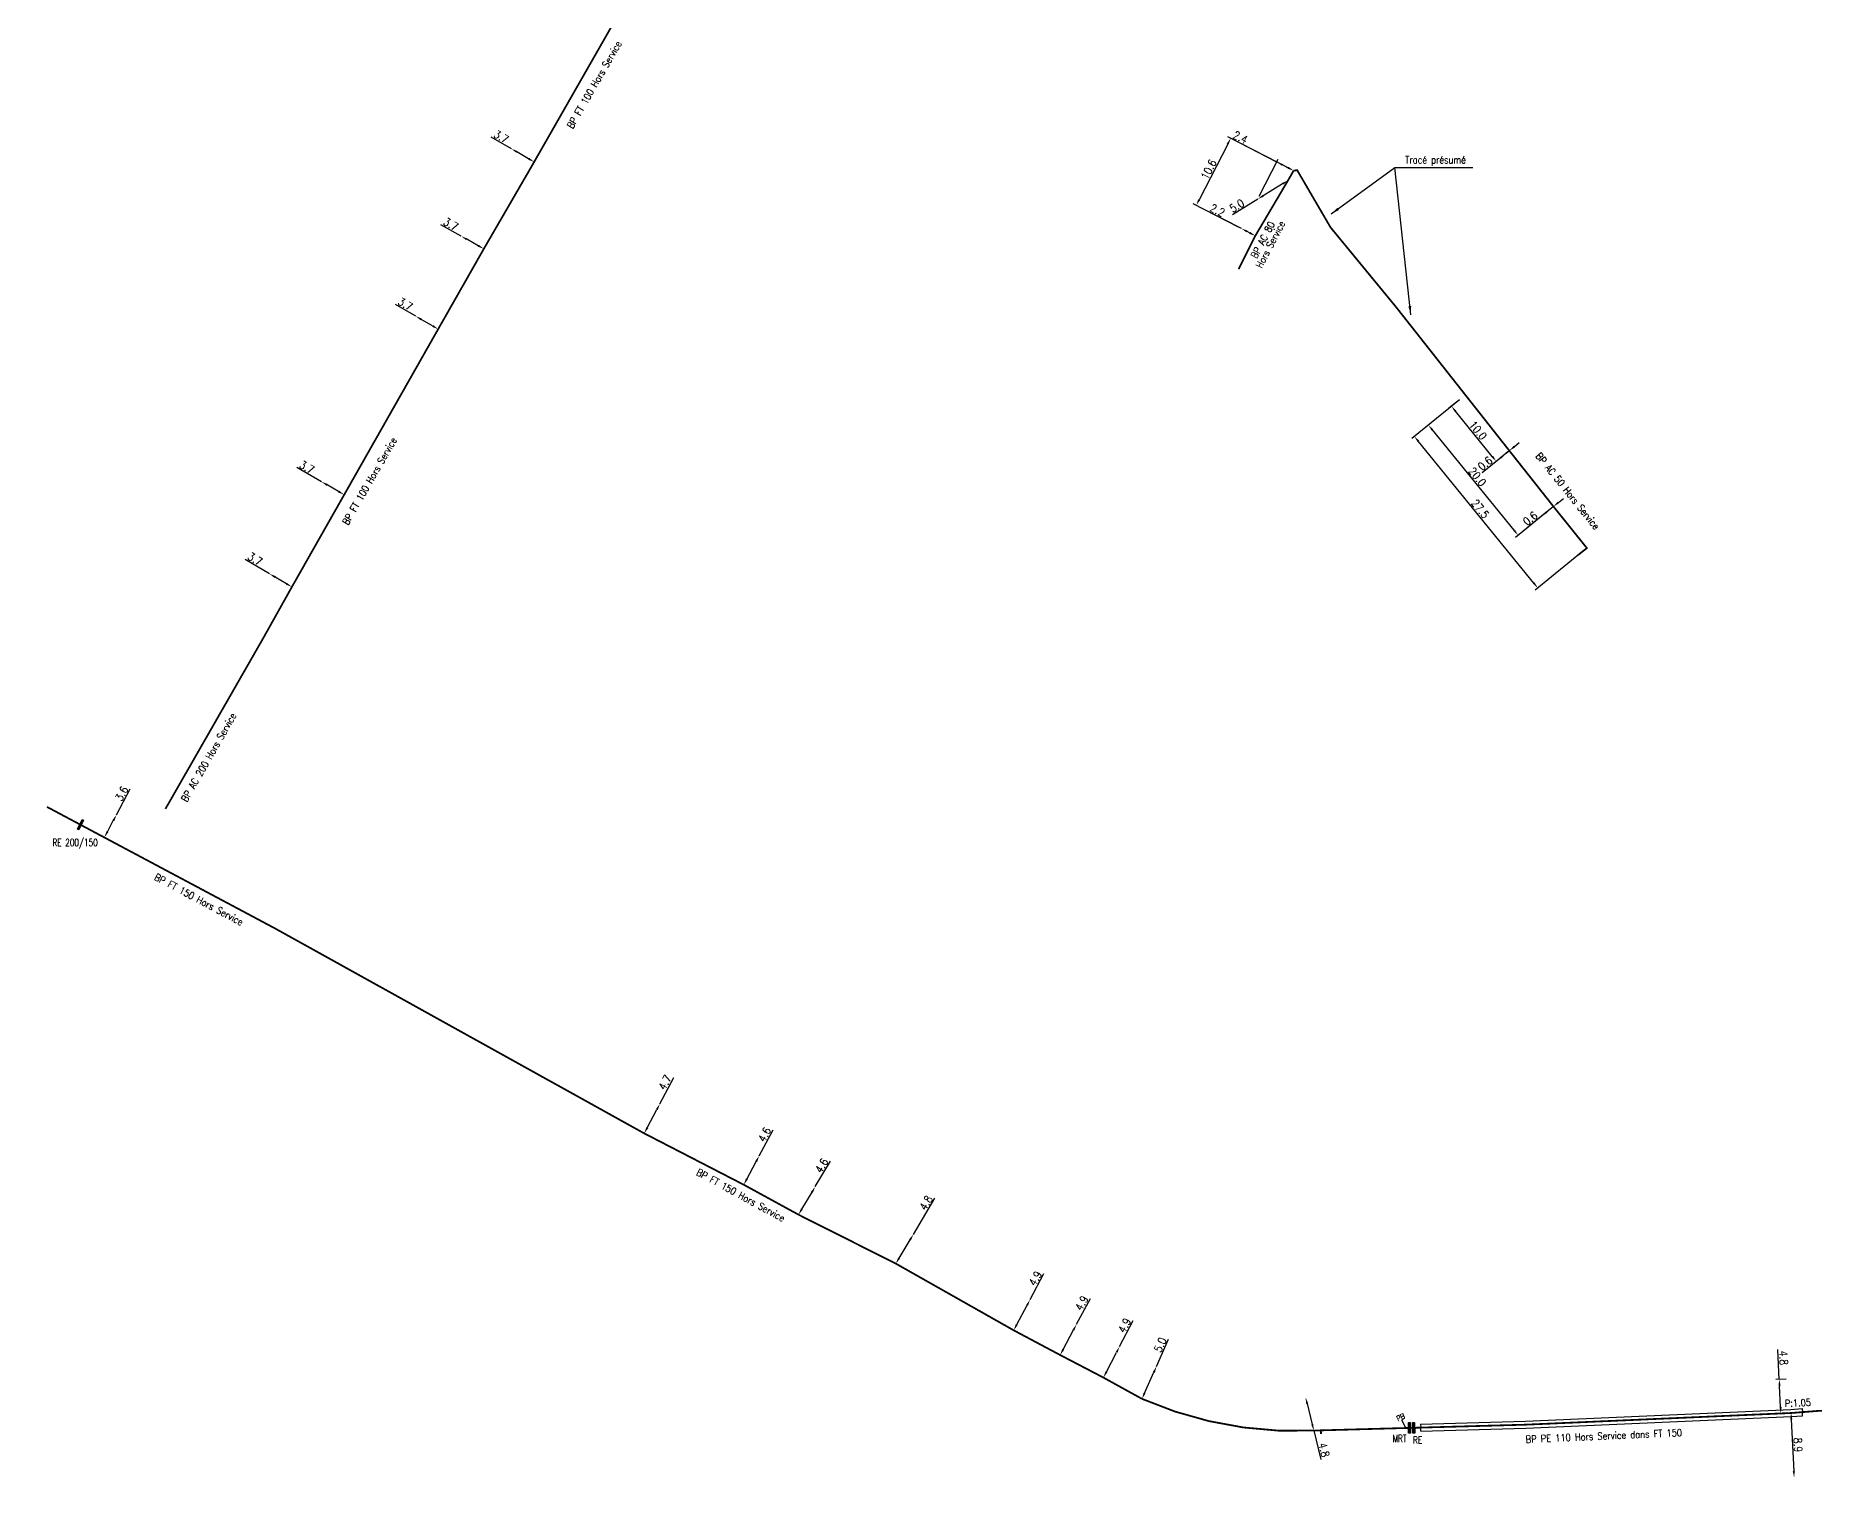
# Model space of a CAD drawing. Header units: millimetres. Extents: x 184000 to 185000, y 128000 to 129000.
# Drawn here: x 184436.4 to 184686.6, y 128013 to 128215.7 of the extents above; entities that cross this region are included whole.
import ezdxf
from ezdxf.enums import TextEntityAlignment as Align

# ---------------------------------------------------------------- set-up
doc = ezdxf.new("R2010")
doc.units = ezdxf.units.MM
doc.header["$PDMODE"] = 34
doc.layers.get('0').update_dxf_attribs({"linetype": 'CONTINUOUS'})
doc.layers.get('DEFPOINTS').update_dxf_attribs({"linetype": 'CONTINUOUS'})
doc.layers.add('L_908', color=5, linetype='CONTINUOUS')
doc.styles.add('G_ROMANS', font='ROMANS.SHX', dxfattribs={"width": 0.75})
doc.styles.get("Standard").update_dxf_attribs({"font": 'romans.shx', "width": 0.85})
doc.linetypes.add('BP_HS', pattern='A,2,-1,["G",Standard,S=0.85,R=0,X=-0.27,Y=-0.4],-1', length=4)
doc.dimstyles.get("Standard").update_dxf_attribs({"dimtxt": 1.5, "dimasz": 1.2, "dimexe": 0.625, "dimexo": 0.625, "dimgap": 0.25, "dimtad": 1, "dimdec": 1, "dimzin": 0, "dimdsep": 46, "dimtxsty": 'Standard', "dimcen": -0.5, "dimadec": 0, "dimazin": 0, "dimtfac": 1, "dimtdec": 1, "dimtmove": 0, "dimatfit": 3, "dimfxl": 0, "dimtolj": 1, "dimtzin": 0, "dimarcsym": 0})

# ---------------------------------------------------------------- blocks, each defined once
blk = doc.blocks.new('*D25')
at = {"layer": 'DEFPOINTS', "color": 0, "linetype": 'Continuous', "transparency": 16777216}
for p in [(184469.32, 128140.06), (184469.32, 128140.06), (184472.47, 128138.21)]:
    blk.add_point(p, dxfattribs=at)
at = {"layer": 'L_908', "color": 0, "linetype": 'Continuous', "lineweight": -2, "transparency": 16777216}
for p, q in [((184469.32, 128140.06), (184465.89, 128142.08)), ((184471.69, 128138.66), (184470.1, 128139.6))]:
    blk.add_line(p, q, dxfattribs=at)
at = {"layer": 'L_908', "color": 0, "linetype": 'Continuous', "transparency": 16777216}
for points in [[(184470.18, 128139.73), (184470.02, 128139.47), (184469.32, 128140.06)], [(184471.77, 128138.79), (184471.62, 128138.54), (184472.47, 128138.21)]]:
    blk.add_solid(points, dxfattribs=at)
at = {"layer": 'L_908', "color": 0, "linetype": 'Continuous', "transparency": 16777216, "insert": (184467.29, 128142.13), "char_height": 1.125, "attachment_point": 5, "rotation": 329.5351}
blk.add_mtext('\\A1;3.7', dxfattribs=at)
blk = doc.blocks.new('*D26')
at = {"layer": 'DEFPOINTS', "color": 0, "linetype": 'Continuous', "transparency": 16777216}
for p in [(184476.63, 128153), (184476.63, 128153), (184479.83, 128151.18)]:
    blk.add_point(p, dxfattribs=at)
at = {"layer": 'L_908', "color": 0, "linetype": 'Continuous', "lineweight": -2, "transparency": 16777216}
for p, q in [((184476.63, 128153), (184473.16, 128154.98)), ((184479.04, 128151.62), (184477.41, 128152.56))]:
    blk.add_line(p, q, dxfattribs=at)
at = {"layer": 'L_908', "color": 0, "linetype": 'Continuous', "transparency": 16777216}
for points in [[(184477.49, 128152.69), (184477.34, 128152.42), (184476.63, 128153)], [(184479.12, 128151.75), (184478.97, 128151.49), (184479.83, 128151.18)]]:
    blk.add_solid(points, dxfattribs=at)
at = {"layer": 'L_908', "color": 0, "linetype": 'Continuous', "transparency": 16777216, "insert": (184474.57, 128155.04), "char_height": 1.125, "attachment_point": 5, "rotation": 330.3324}
blk.add_mtext('\\A1;3.7', dxfattribs=at)
blk = doc.blocks.new('*D27')
at = {"layer": 'DEFPOINTS', "color": 0, "linetype": 'Continuous', "transparency": 16777216}
for p in [(184489.88, 128176.28), (184489.88, 128176.28), (184493.04, 128174.46)]:
    blk.add_point(p, dxfattribs=at)
at = {"layer": 'L_908', "color": 0, "linetype": 'Continuous', "lineweight": -2, "transparency": 16777216}
for p, q in [((184489.88, 128176.28), (184487.02, 128177.92)), ((184492.26, 128174.91), (184490.66, 128175.83))]:
    blk.add_line(p, q, dxfattribs=at)
at = {"layer": 'L_908', "color": 0, "linetype": 'Continuous', "transparency": 16777216}
for points in [[(184490.73, 128175.96), (184490.58, 128175.7), (184489.88, 128176.28)], [(184492.34, 128175.04), (184492.19, 128174.78), (184493.04, 128174.46)]]:
    blk.add_solid(points, dxfattribs=at)
at = {"layer": 'L_908', "color": 0, "linetype": 'Continuous', "transparency": 16777216, "insert": (184488.42, 128177.98), "char_height": 1.125, "attachment_point": 5, "rotation": 330.0916}
blk.add_mtext('\\A1;3.7', dxfattribs=at)
blk = doc.blocks.new('*D28')
at = {"layer": 'DEFPOINTS', "color": 0, "linetype": 'Continuous', "transparency": 16777216}
for p in [(184496.28, 128187.53), (184496.28, 128187.53), (184499.46, 128185.75)]:
    blk.add_point(p, dxfattribs=at)
at = {"layer": 'L_908', "color": 0, "linetype": 'Continuous', "lineweight": -2, "transparency": 16777216}
for p, q in [((184496.28, 128187.53), (184493.41, 128189.13)), ((184498.68, 128186.19), (184497.06, 128187.09))]:
    blk.add_line(p, q, dxfattribs=at)
at = {"layer": 'L_908', "color": 0, "linetype": 'Continuous', "transparency": 16777216}
for points in [[(184497.13, 128187.22), (184496.99, 128186.96), (184496.28, 128187.53)], [(184498.75, 128186.32), (184498.6, 128186.06), (184499.46, 128185.75)]]:
    blk.add_solid(points, dxfattribs=at)
at = {"layer": 'L_908', "color": 0, "linetype": 'Continuous', "transparency": 16777216, "insert": (184494.82, 128189.21), "char_height": 1.125, "attachment_point": 5, "rotation": 330.8228}
blk.add_mtext('\\A1;3.7', dxfattribs=at)
blk = doc.blocks.new('*D29')
at = {"layer": 'DEFPOINTS', "color": 0, "linetype": 'Continuous', "transparency": 16777216}
for p in [(184503.34, 128199.82), (184503.34, 128199.82), (184506.54, 128197.97)]:
    blk.add_point(p, dxfattribs=at)
at = {"layer": 'L_908', "color": 0, "linetype": 'Continuous', "lineweight": -2, "transparency": 16777216}
for p, q in [((184503.34, 128199.82), (184500.5, 128201.45)), ((184505.76, 128198.42), (184504.12, 128199.37))]:
    blk.add_line(p, q, dxfattribs=at)
at = {"layer": 'L_908', "color": 0, "linetype": 'Continuous', "transparency": 16777216}
for points in [[(184504.19, 128199.5), (184504.04, 128199.24), (184503.34, 128199.82)], [(184505.84, 128198.55), (184505.69, 128198.29), (184506.54, 128197.97)]]:
    blk.add_solid(points, dxfattribs=at)
at = {"layer": 'L_908', "color": 0, "linetype": 'Continuous', "transparency": 16777216, "insert": (184501.9, 128201.51), "char_height": 1.125, "attachment_point": 5, "rotation": 329.9991}
blk.add_mtext('\\A1;3.7', dxfattribs=at)
blk = doc.blocks.new('*D159')
at = {"layer": 'DEFPOINTS', "color": 0, "linetype": 'Continuous', "transparency": 16777216}
for p in [(184447.79, 128106.15), (184447.79, 128106.15), (184446.1, 128102.98)]:
    blk.add_point(p, dxfattribs=at)
at = {"layer": 'L_908', "color": 0, "linetype": 'Continuous', "lineweight": -2, "transparency": 16777216}
for p, q in [((184447.79, 128106.15), (184449.75, 128109.83)), ((184446.53, 128103.78), (184447.36, 128105.35))]:
    blk.add_line(p, q, dxfattribs=at)
at = {"layer": 'L_908', "color": 0, "linetype": 'Continuous', "transparency": 16777216}
for points in [[(184446.4, 128103.85), (184446.66, 128103.71), (184446.1, 128102.98)], [(184447.23, 128105.42), (184447.5, 128105.28), (184447.79, 128106.15)]]:
    blk.add_solid(points, dxfattribs=at)
at = {"layer": 'L_908', "color": 0, "linetype": 'Continuous', "transparency": 16777216, "insert": (184448.53, 128109.14), "char_height": 1.125, "attachment_point": 5, "rotation": 61.9925}
blk.add_mtext('\\A1;3.6', dxfattribs=at)
blk = doc.blocks.new('*D160')
at = {"layer": 'DEFPOINTS', "color": 0, "linetype": 'Continuous', "transparency": 16777216}
for p in [(184524.22, 128065.53), (184524.22, 128065.53), (184522.02, 128061.37)]:
    blk.add_point(p, dxfattribs=at)
at = {"layer": 'L_908', "color": 0, "linetype": 'Continuous', "lineweight": -2, "transparency": 16777216}
for p, q in [((184524.22, 128065.53), (184526.17, 128069.22)), ((184522.44, 128062.17), (184523.8, 128064.73))]:
    blk.add_line(p, q, dxfattribs=at)
at = {"layer": 'L_908', "color": 0, "linetype": 'Continuous', "transparency": 16777216}
for points in [[(184523.67, 128064.8), (184523.93, 128064.66), (184524.22, 128065.53)], [(184522.31, 128062.24), (184522.58, 128062.1), (184522.02, 128061.37)]]:
    blk.add_solid(points, dxfattribs=at)
at = {"layer": 'L_908', "color": 0, "linetype": 'Continuous', "transparency": 16777216, "insert": (184524.95, 128068.52), "char_height": 1.125, "attachment_point": 5, "rotation": 62.1344}
blk.add_mtext('\\A1;4.7', dxfattribs=at)
blk = doc.blocks.new('*D161')
at = {"layer": 'DEFPOINTS', "color": 0, "linetype": 'Continuous', "transparency": 16777216}
for p in [(184538.18, 128058.21), (184538.18, 128058.21), (184536.01, 128054.15)]:
    blk.add_point(p, dxfattribs=at)
at = {"layer": 'L_908', "color": 0, "linetype": 'Continuous', "lineweight": -2, "transparency": 16777216}
for p, q in [((184538.18, 128058.21), (184540.15, 128061.89)), ((184536.44, 128054.94), (184537.76, 128057.41))]:
    blk.add_line(p, q, dxfattribs=at)
at = {"layer": 'L_908', "color": 0, "linetype": 'Continuous', "transparency": 16777216}
for points in [[(184537.62, 128057.48), (184537.89, 128057.34), (184538.18, 128058.21)], [(184536.3, 128055.01), (184536.57, 128054.87), (184536.01, 128054.15)]]:
    blk.add_solid(points, dxfattribs=at)
at = {"layer": 'L_908', "color": 0, "linetype": 'Continuous', "transparency": 16777216, "insert": (184538.93, 128061.2), "char_height": 1.125, "attachment_point": 5, "rotation": 61.8912}
blk.add_mtext('\\A1;4.6', dxfattribs=at)
blk = doc.blocks.new('*D162')
at = {"layer": 'DEFPOINTS', "color": 0, "linetype": 'Continuous', "transparency": 16777216}
for p in [(184546.07, 128053.88), (184546.07, 128053.88), (184543.71, 128049.94)]:
    blk.add_point(p, dxfattribs=at)
at = {"layer": 'L_908', "color": 0, "linetype": 'Continuous', "lineweight": -2, "transparency": 16777216}
for p, q in [((184546.07, 128053.88), (184548.22, 128057.47)), ((184544.17, 128050.71), (184545.61, 128053.11))]:
    blk.add_line(p, q, dxfattribs=at)
at = {"layer": 'L_908', "color": 0, "linetype": 'Continuous', "transparency": 16777216}
for points in [[(184545.48, 128053.19), (184545.74, 128053.03), (184546.07, 128053.88)], [(184544.04, 128050.78), (184544.3, 128050.63), (184543.71, 128049.94)]]:
    blk.add_solid(points, dxfattribs=at)
at = {"layer": 'L_908', "color": 0, "linetype": 'Continuous', "transparency": 16777216, "insert": (184546.96, 128056.83), "char_height": 1.125, "attachment_point": 5, "rotation": 59.0895}
blk.add_mtext('\\A1;4.6', dxfattribs=at)
blk = doc.blocks.new('*D163')
at = {"layer": 'DEFPOINTS', "color": 0, "linetype": 'Continuous', "transparency": 16777216}
for p in [(184559.86, 128047.17), (184559.86, 128047.17), (184557.39, 128043.06)]:
    blk.add_point(p, dxfattribs=at)
at = {"layer": 'L_908', "color": 0, "linetype": 'Continuous', "lineweight": -2, "transparency": 16777216}
for p, q in [((184559.86, 128047.17), (184562.9, 128052.24)), ((184557.85, 128043.83), (184559.39, 128046.4))]:
    blk.add_line(p, q, dxfattribs=at)
at = {"layer": 'L_908', "color": 0, "linetype": 'Continuous', "transparency": 16777216}
for points in [[(184559.27, 128046.48), (184559.52, 128046.32), (184559.86, 128047.17)], [(184557.72, 128043.9), (184557.98, 128043.75), (184557.39, 128043.06)]]:
    blk.add_solid(points, dxfattribs=at)
at = {"layer": 'L_908', "color": 0, "linetype": 'Continuous', "transparency": 16777216, "insert": (184561.64, 128051.6), "char_height": 1.125, "attachment_point": 5, "rotation": 59.0174}
blk.add_mtext('\\A1;4.8', dxfattribs=at)
blk = doc.blocks.new('*D164')
at = {"layer": 'DEFPOINTS', "color": 0, "linetype": 'Continuous', "transparency": 16777216}
for p in [(184576.28, 128038.01), (184576.28, 128038.01), (184573.97, 128033.68)]:
    blk.add_point(p, dxfattribs=at)
at = {"layer": 'L_908', "color": 0, "linetype": 'Continuous', "lineweight": -2, "transparency": 16777216}
for p, q in [((184576.28, 128038.01), (184578.23, 128041.65)), ((184574.4, 128034.48), (184575.86, 128037.21))]:
    blk.add_line(p, q, dxfattribs=at)
at = {"layer": 'L_908', "color": 0, "linetype": 'Continuous', "transparency": 16777216}
for points in [[(184575.73, 128037.28), (184575.99, 128037.14), (184576.28, 128038.01)], [(184574.26, 128034.55), (184574.53, 128034.41), (184573.97, 128033.68)]]:
    blk.add_solid(points, dxfattribs=at)
at = {"layer": 'L_908', "color": 0, "linetype": 'Continuous', "transparency": 16777216, "insert": (184577.02, 128040.97), "char_height": 1.125, "attachment_point": 5, "rotation": 61.8518}
blk.add_mtext('\\A1;4.9', dxfattribs=at)
blk = doc.blocks.new('*D165')
at = {"layer": 'DEFPOINTS', "color": 0, "linetype": 'Continuous', "transparency": 16777216}
for p in [(184582.81, 128034.52), (184582.81, 128034.52), (184580.51, 128030.2)]:
    blk.add_point(p, dxfattribs=at)
at = {"layer": 'L_908', "color": 0, "linetype": 'Continuous', "lineweight": -2, "transparency": 16777216}
for p, q in [((184582.81, 128034.52), (184584.75, 128038.17)), ((184580.93, 128031), (184582.39, 128033.73))]:
    blk.add_line(p, q, dxfattribs=at)
at = {"layer": 'L_908', "color": 0, "linetype": 'Continuous', "transparency": 16777216}
for points in [[(184582.25, 128033.8), (184582.52, 128033.66), (184582.81, 128034.52)], [(184580.8, 128031.07), (184581.06, 128030.92), (184580.51, 128030.2)]]:
    blk.add_solid(points, dxfattribs=at)
at = {"layer": 'L_908', "color": 0, "linetype": 'Continuous', "transparency": 16777216, "insert": (184583.54, 128037.5), "char_height": 1.125, "attachment_point": 5, "rotation": 61.9353}
blk.add_mtext('\\A1;4.9', dxfattribs=at)
blk = doc.blocks.new('*D166')
at = {"layer": 'DEFPOINTS', "color": 0, "linetype": 'Continuous', "transparency": 16777216}
for p in [(184594.05, 128028.6), (184594.05, 128028.6), (184592.01, 128024.04)]:
    blk.add_point(p, dxfattribs=at)
at = {"layer": 'L_908', "color": 0, "linetype": 'Continuous', "lineweight": -2, "transparency": 16777216}
for p, q in [((184594.05, 128028.6), (184595.75, 128032.42)), ((184592.38, 128024.86), (184593.68, 128027.78))]:
    blk.add_line(p, q, dxfattribs=at)
at = {"layer": 'L_908', "color": 0, "linetype": 'Continuous', "transparency": 16777216}
for points in [[(184593.54, 128027.84), (184593.82, 128027.72), (184594.05, 128028.6)], [(184592.24, 128024.92), (184592.51, 128024.8), (184592.01, 128024.04)]]:
    blk.add_solid(points, dxfattribs=at)
at = {"layer": 'L_908', "color": 0, "linetype": 'Continuous', "transparency": 16777216, "insert": (184594.58, 128031.64), "char_height": 1.125, "attachment_point": 5, "rotation": 65.9201}
blk.add_mtext('\\A1;5.0', dxfattribs=at)
blk = doc.blocks.new('*D167')
at = {"layer": 'DEFPOINTS', "color": 0, "linetype": 'Continuous', "transparency": 16777216}
for p in [(184615.02, 128024.24), (184615.02, 128024.24), (184616.17, 128019.58)]:
    blk.add_point(p, dxfattribs=at)
at = {"layer": 'L_908', "color": 0, "linetype": 'Continuous', "lineweight": -2, "transparency": 16777216}
for p, q in [((184615.24, 128023.37), (184615.95, 128020.45)), ((184616.17, 128019.58), (184617.17, 128015.52))]:
    blk.add_line(p, q, dxfattribs=at)
at = {"layer": 'L_908', "color": 0, "linetype": 'Continuous', "transparency": 16777216}
for points in [[(184615.38, 128023.4), (184615.09, 128023.33), (184615.02, 128024.24)], [(184616.1, 128020.49), (184615.81, 128020.42), (184616.17, 128019.58)]]:
    blk.add_solid(points, dxfattribs=at)
at = {"layer": 'L_908', "color": 0, "linetype": 'Continuous', "transparency": 16777216, "insert": (184617.61, 128016.86), "char_height": 1.125, "attachment_point": 5, "rotation": 283.8266}
blk.add_mtext('\\A1;4.8', dxfattribs=at)
blk = doc.blocks.new('G_340_17')
at = {"linetype": 'Continuous'}
blk.add_hatch(color=0, dxfattribs=at).paths.add_polyline_path([(0.125, 0.75), (-0.125, 0.75), (-0.125, -0.75), (0.125, -0.75)])
at = {"color": 0, "linetype": 'Continuous'}
blk.add_lwpolyline([(-0.125, 0.75), (0.125, 0.75), (0.125, -0.75), (-0.125, -0.75)], close=True, dxfattribs=at)
at = {"color": 0, "linetype": 'Continuous', "width": 0.75}
for tag, height, flags, p in [('RE', 1, 8, (0, 2.5)), ('DEF_LEG', 1.2, 3, (0, -5)), ('DEF_COUP', 1.2, 3, (0, -7.5)), ('DEF_TYPE', 1.2, 3, (0, -10))]:
    blk.add_attdef(tag, text='', height=height, dxfattribs=dict(at, flags=flags)).set_placement(p, align=Align.MIDDLE)
blk = doc.blocks.new('G_340_13')
at = {"color": 0, "linetype": 'Continuous', "flags": 128}
blk.add_lwpolyline([(0, 0), (0, 1.25)], dxfattribs=at)
at = {"color": 0, "linetype": 'Continuous', "style": 'G_ROMANS', "width": 0.75}
blk.add_text('PB', height=0.75, dxfattribs=at).set_placement((0, 1.66), align=Align.MIDDLE)
at = {"color": 0, "linetype": 'Continuous', "width": 0.75, "flags": 3}
for tag, p in [('DEF_TYPE', (0, -5.56)), ('DEF_LEG', (0, -3.42))]:
    blk.add_attdef(tag, text='', height=1.2, dxfattribs=at).set_placement(p, align=Align.MIDDLE)
blk = doc.blocks.new('*D168')
at = {"layer": 'DEFPOINTS', "color": 0, "linetype": 'Continuous', "transparency": 16777216}
for p in [(184588.85, 128031.38), (184588.85, 128031.38), (184586.59, 128027.03)]:
    blk.add_point(p, dxfattribs=at)
at = {"layer": 'L_908', "color": 0, "linetype": 'Continuous', "lineweight": -2, "transparency": 16777216}
for p, q in [((184588.85, 128031.38), (184590.76, 128035.05)), ((184587.01, 128027.83), (184588.44, 128030.58))]:
    blk.add_line(p, q, dxfattribs=at)
at = {"layer": 'L_908', "color": 0, "linetype": 'Continuous', "transparency": 16777216}
for points in [[(184588.31, 128030.65), (184588.57, 128030.51), (184588.85, 128031.38)], [(184586.88, 128027.9), (184587.14, 128027.76), (184586.59, 128027.03)]]:
    blk.add_solid(points, dxfattribs=at)
at = {"layer": 'L_908', "color": 0, "linetype": 'Continuous', "transparency": 16777216, "insert": (184589.56, 128034.36), "char_height": 1.125, "attachment_point": 5, "rotation": 62.518}
blk.add_mtext('\\A1;4.9', dxfattribs=at)
blk = doc.blocks.new('*D169')
at = {"layer": 'DEFPOINTS', "color": 0, "linetype": 'Continuous', "transparency": 16777216}
for p in [(184683.28, 128022.05), (184683.71, 128012.99), (184683.71, 128012.99)]:
    blk.add_point(p, dxfattribs=at)
at = {"layer": 'L_908', "color": 0, "linetype": 'Continuous', "lineweight": -2, "transparency": 16777216}
blk.add_line((184683.32, 128021.15), (184683.67, 128013.89), dxfattribs=at)
at = {"layer": 'L_908', "color": 0, "linetype": 'Continuous', "transparency": 16777216}
for points in [[(184683.47, 128021.16), (184683.17, 128021.14), (184683.28, 128022.05)], [(184683.82, 128013.9), (184683.52, 128013.88), (184683.71, 128012.99)]]:
    blk.add_solid(points, dxfattribs=at)
at = {"layer": 'L_908', "color": 0, "linetype": 'Continuous', "transparency": 16777216, "insert": (184684.25, 128017.56), "char_height": 1.125, "attachment_point": 5, "rotation": 272.7382}
blk.add_mtext('\\A1;8.9', dxfattribs=at)
blk = doc.blocks.new('*D170')
at = {"layer": 'DEFPOINTS', "color": 0, "linetype": 'Continuous', "transparency": 16777216}
for p in [(184683.05, 128026.84), (184681.85, 128021.99), (184683.28, 128022.05)]:
    blk.add_point(p, dxfattribs=at)
at = {"layer": 'L_908', "color": 0, "linetype": 'Continuous', "lineweight": -2, "transparency": 16777216}
for p, q in [((184681.62, 128026.78), (184681.42, 128030.96)), ((184682.58, 128026.82), (184681.15, 128026.76)), ((184681.81, 128022.89), (184681.67, 128025.88)), ((184682.81, 128022.03), (184681.38, 128021.97))]:
    blk.add_line(p, q, dxfattribs=at)
at = {"layer": 'L_908', "color": 0, "linetype": 'Continuous', "transparency": 16777216}
for points in [[(184681.82, 128025.89), (184681.52, 128025.88), (184681.62, 128026.78)], [(184681.96, 128022.9), (184681.66, 128022.88), (184681.85, 128021.99)]]:
    blk.add_solid(points, dxfattribs=at)
at = {"layer": 'L_908', "color": 0, "linetype": 'Continuous', "transparency": 16777216, "insert": (184682.23, 128029.81), "char_height": 1.125, "attachment_point": 5, "rotation": 272.7382}
blk.add_mtext('\\A1;4.8', dxfattribs=at)
blk = doc.blocks.new('*D188')
at = {"layer": 'DEFPOINTS', "color": 0, "linetype": 'Continuous', "transparency": 16777216}
for p in [(184637, 128164.83), (184635.52, 128163.62), (184643.82, 128157.49)]:
    blk.add_point(p, dxfattribs=at)
at = {"layer": 'L_908', "color": 0, "linetype": 'Continuous', "lineweight": -2, "transparency": 16777216}
for p, q in [((184636.64, 128164.54), (184635.15, 128163.33)), ((184641.26, 128156.57), (184636.09, 128162.93)), ((184643.46, 128157.19), (184641.47, 128155.58))]:
    blk.add_line(p, q, dxfattribs=at)
at = {"layer": 'L_908', "color": 0, "linetype": 'Continuous', "transparency": 16777216}
for points in [[(184636.2, 128163.02), (184635.97, 128162.83), (184635.52, 128163.62)], [(184641.38, 128156.66), (184641.15, 128156.47), (184641.83, 128155.87)]]:
    blk.add_solid(points, dxfattribs=at)
at = {"layer": 'L_908', "color": 0, "linetype": 'Continuous', "transparency": 16777216, "insert": (184639.26, 128160.22), "char_height": 1.125, "attachment_point": 5, "rotation": 309.1666}
blk.add_mtext('\\A1;10.0', dxfattribs=at)
blk = doc.blocks.new('*D189')
at = {"layer": 'DEFPOINTS', "color": 0, "linetype": 'Continuous', "transparency": 16777216}
for p in [(184637, 128164.83), (184632.28, 128160.98), (184650.03, 128149.65)]:
    blk.add_point(p, dxfattribs=at)
at = {"layer": 'L_908', "color": 0, "linetype": 'Continuous', "lineweight": -2, "transparency": 16777216}
for p, q in [((184636.64, 128164.54), (184631.91, 128160.69)), ((184644.34, 128146.17), (184632.84, 128160.29)), ((184649.66, 128149.35), (184644.54, 128145.18))]:
    blk.add_line(p, q, dxfattribs=at)
at = {"layer": 'L_908', "color": 0, "linetype": 'Continuous', "transparency": 16777216}
for points in [[(184632.96, 128160.38), (184632.73, 128160.19), (184632.28, 128160.98)], [(184644.45, 128146.27), (184644.22, 128146.08), (184644.91, 128145.48)]]:
    blk.add_solid(points, dxfattribs=at)
at = {"layer": 'L_908', "color": 0, "linetype": 'Continuous', "transparency": 16777216, "insert": (184639.17, 128153.7), "char_height": 1.125, "attachment_point": 5, "rotation": 309.1666}
blk.add_mtext('\\A1;20.0', dxfattribs=at)
blk = doc.blocks.new('*D190')
at = {"layer": 'DEFPOINTS', "color": 0, "linetype": 'Continuous', "transparency": 16777216}
for p in [(184605.99, 128188.6), (184605.99, 128188.6), (184607.95, 128187.59)]:
    blk.add_point(p, dxfattribs=at)
at = {"layer": 'L_908', "color": 0, "linetype": 'Continuous', "lineweight": -2, "transparency": 16777216}
for p, q in [((184605.99, 128188.6), (184601.22, 128191.05)), ((184607.15, 128188), (184606.79, 128188.19))]:
    blk.add_line(p, q, dxfattribs=at)
at = {"layer": 'L_908', "color": 0, "linetype": 'Continuous', "transparency": 16777216}
for points in [[(184606.86, 128188.32), (184606.73, 128188.05), (184605.99, 128188.6)], [(184607.22, 128188.14), (184607.08, 128187.87), (184607.95, 128187.59)]]:
    blk.add_solid(points, dxfattribs=at)
at = {"layer": 'L_908', "color": 0, "linetype": 'Continuous', "transparency": 16777216, "insert": (184602.62, 128191.17), "char_height": 1.125, "attachment_point": 5, "rotation": 332.8472}
blk.add_mtext('\\A1;2.2', dxfattribs=at)
blk = doc.blocks.new('*D191')
at = {"layer": 'DEFPOINTS', "color": 0, "linetype": 'Continuous', "transparency": 16777216}
for p in [(184612.54, 128195.36), (184608.29, 128192.74), (184608.29, 128192.74)]:
    blk.add_point(p, dxfattribs=at)
at = {"layer": 'L_908', "color": 0, "linetype": 'Continuous', "lineweight": -2, "transparency": 16777216}
for p, q in [((184611.78, 128194.89), (184609.05, 128193.21)), ((184608.29, 128192.74), (184604.73, 128190.55))]:
    blk.add_line(p, q, dxfattribs=at)
at = {"layer": 'L_908', "color": 0, "linetype": 'Continuous', "transparency": 16777216}
for points in [[(184611.7, 128195.02), (184611.86, 128194.76), (184612.54, 128195.36)], [(184608.97, 128193.34), (184609.13, 128193.08), (184608.29, 128192.74)]]:
    blk.add_solid(points, dxfattribs=at)
at = {"layer": 'L_908', "color": 0, "linetype": 'Continuous', "transparency": 16777216, "insert": (184605.35, 128191.81), "char_height": 1.125, "attachment_point": 5, "rotation": 31.6031}
blk.add_mtext('\\A1;5.0', dxfattribs=at)
blk = doc.blocks.new('*D192')
at = {"layer": 'DEFPOINTS', "color": 0, "linetype": 'Continuous', "transparency": 16777216}
for p in [(184613.34, 128196.75), (184599.64, 128191.86), (184605.99, 128188.6)]:
    blk.add_point(p, dxfattribs=at)
at = {"layer": 'L_908', "color": 0, "linetype": 'Continuous', "lineweight": -2, "transparency": 16777216}
for p, q in [((184612.92, 128196.96), (184604.06, 128201.5)), ((184604.07, 128200.49), (184600.05, 128192.66)), ((184605.58, 128188.81), (184599.22, 128192.07))]:
    blk.add_line(p, q, dxfattribs=at)
at = {"layer": 'L_908', "color": 0, "linetype": 'Continuous', "transparency": 16777216}
for points in [[(184603.93, 128200.56), (184604.2, 128200.42), (184604.48, 128201.29)], [(184599.92, 128192.73), (184600.18, 128192.59), (184599.64, 128191.86)]]:
    blk.add_solid(points, dxfattribs=at)
at = {"layer": 'L_908', "color": 0, "linetype": 'Continuous', "transparency": 16777216, "insert": (184601.39, 128196.92), "char_height": 1.125, "attachment_point": 5, "rotation": 62.8472}
blk.add_mtext('\\A1;10.6', dxfattribs=at)
blk = doc.blocks.new('*D193')
at = {"layer": 'DEFPOINTS', "color": 0, "linetype": 'Continuous', "transparency": 16777216}
for p in [(184643.2, 128156.98), (184643.2, 128156.98), (184643.67, 128157.36)]:
    blk.add_point(p, dxfattribs=at)
at = {"layer": 'L_908', "color": 0, "linetype": 'Continuous', "lineweight": -2, "transparency": 16777216}
for p, q in [((184642.5, 128156.42), (184639.83, 128154.24)), ((184643.67, 128157.36), (184643.2, 128156.98)), ((184644.36, 128157.93), (184645.06, 128158.5))]:
    blk.add_line(p, q, dxfattribs=at)
at = {"layer": 'L_908', "color": 0, "linetype": 'Continuous', "transparency": 16777216}
for points in [[(184642.41, 128156.53), (184642.6, 128156.3), (184643.2, 128156.98)], [(184644.27, 128158.05), (184644.46, 128157.82), (184643.67, 128157.36)]]:
    blk.add_solid(points, dxfattribs=at)
at = {"layer": 'L_908', "color": 0, "linetype": 'Continuous', "transparency": 16777216, "insert": (184640.27, 128155.57), "char_height": 1.125, "attachment_point": 5, "rotation": 39.1666}
blk.add_mtext('\\A1;0.6', dxfattribs=at)
blk = doc.blocks.new('*D194')
at = {"layer": 'DEFPOINTS', "color": 0, "linetype": 'Continuous', "transparency": 16777216}
for p in [(184649.41, 128149.14), (184649.41, 128149.14), (184649.87, 128149.52)]:
    blk.add_point(p, dxfattribs=at)
at = {"layer": 'L_908', "color": 0, "linetype": 'Continuous', "lineweight": -2, "transparency": 16777216}
for p, q in [((184649.87, 128149.52), (184649.41, 128149.14)), ((184650.57, 128150.09), (184651.27, 128150.66)), ((184648.71, 128148.57), (184646.17, 128146.5))]:
    blk.add_line(p, q, dxfattribs=at)
at = {"layer": 'L_908', "color": 0, "linetype": 'Continuous', "transparency": 16777216}
for points in [[(184648.61, 128148.69), (184648.8, 128148.46), (184649.41, 128149.14)], [(184650.47, 128150.21), (184650.66, 128149.97), (184649.87, 128149.52)]]:
    blk.add_solid(points, dxfattribs=at)
at = {"layer": 'L_908', "color": 0, "linetype": 'Continuous', "transparency": 16777216, "insert": (184646.61, 128147.84), "char_height": 1.125, "attachment_point": 5, "rotation": 39.1666}
blk.add_mtext('\\A1;0.6', dxfattribs=at)
blk = doc.blocks.new('*D195')
at = {"layer": 'DEFPOINTS', "color": 0, "linetype": 'Continuous', "transparency": 16777216}
for p in [(184630.31, 128159.38), (184632.28, 128160.98), (184654.57, 128143.67)]:
    blk.add_point(p, dxfattribs=at)
at = {"layer": 'L_908', "color": 0, "linetype": 'Continuous', "lineweight": -2, "transparency": 16777216}
for p, q in [((184631.91, 128160.69), (184629.94, 128159.08)), ((184647.11, 128138.76), (184630.87, 128158.68)), ((184654.2, 128143.38), (184647.31, 128137.76))]:
    blk.add_line(p, q, dxfattribs=at)
at = {"layer": 'L_908', "color": 0, "linetype": 'Continuous', "transparency": 16777216}
for points in [[(184630.99, 128158.78), (184630.76, 128158.59), (184630.31, 128159.38)], [(184647.22, 128138.85), (184646.99, 128138.66), (184647.67, 128138.06)]]:
    blk.add_solid(points, dxfattribs=at)
at = {"layer": 'L_908', "color": 0, "linetype": 'Continuous', "transparency": 16777216, "insert": (184639.57, 128149.19), "char_height": 1.125, "attachment_point": 5, "rotation": 309.1666}
blk.add_mtext('\\A1;27.5', dxfattribs=at)
blk = doc.blocks.new('L_340_17')
at = {"linetype": 'Continuous'}
blk.add_hatch(color=0, dxfattribs=at).paths.add_polyline_path([(0.125, 0.75), (-0.125, 0.75), (-0.125, -0.75), (0.125, -0.75)])
at = {"color": 0, "linetype": 'Continuous'}
blk.add_lwpolyline([(-0.125, 0.75), (0.125, 0.75), (0.125, -0.75), (-0.125, -0.75)], close=True, dxfattribs=at)
at = {"color": 0, "linetype": 'Continuous', "width": 0.75}
for tag, height, flags, p in [('MRT', 1, 8, (0, 2.5)), ('DEF_LEG', 1.2, 3, (0, -5)), ('DEF_COUP', 1.2, 3, (0, -7.5)), ('DEF_TYPE', 1.2, 3, (0, -10))]:
    blk.add_attdef(tag, text='', height=height, dxfattribs=dict(at, flags=flags)).set_placement(p, align=Align.MIDDLE)
blk = doc.blocks.new('L_340_20')
at = {"linetype": 'Continuous'}
blk.add_hatch(color=0, dxfattribs=at).paths.add_polyline_path([(0.12, 0.75), (-0.12, 0.75), (-0.12, -0.75), (0.12, -0.75)])
at = {"color": 0, "linetype": 'Continuous'}
blk.add_lwpolyline([(-0.12, 0.75), (0.12, 0.75), (0.12, -0.75), (-0.12, -0.75)], close=True, dxfattribs=at)
at = {"color": 0, "linetype": 'Continuous', "width": 0.75}
for tag, height, flags, p in [('RE', 1, 8, (0, 2.19)), ('DEF_LEG', 1.2, 3, (0, -5)), ('DEF_COUP', 1.2, 3, (0, -7.5)), ('DEF_TYPE', 1.2, 3, (0, -10))]:
    blk.add_attdef(tag, text='', height=height, dxfattribs=dict(at, flags=flags)).set_placement(p, align=Align.MIDDLE)
blk = doc.blocks.new('*D207')
at = {"layer": 'DEFPOINTS', "color": 0, "linetype": 'Continuous', "transparency": 16777216}
for p in [(184610.96, 128197.96), (184613.34, 128196.75), (184608.29, 128192.74)]:
    blk.add_point(p, dxfattribs=at)
at = {"layer": 'L_908', "color": 0, "linetype": 'Continuous', "lineweight": -2, "transparency": 16777216}
for p, q in [((184610.96, 128197.96), (184604.44, 128201.31)), ((184608.5, 128193.16), (184611.18, 128198.38)), ((184612.53, 128197.16), (184611.76, 128197.55))]:
    blk.add_line(p, q, dxfattribs=at)
at = {"layer": 'L_908', "color": 0, "linetype": 'Continuous', "transparency": 16777216}
for points in [[(184611.83, 128197.68), (184611.7, 128197.42), (184610.96, 128197.96)], [(184612.6, 128197.29), (184612.47, 128197.02), (184613.34, 128196.75)]]:
    blk.add_solid(points, dxfattribs=at)
at = {"layer": 'L_908', "color": 0, "linetype": 'Continuous', "transparency": 16777216, "insert": (184605.86, 128201.42), "char_height": 1.125, "attachment_point": 5, "rotation": 332.8472}
blk.add_mtext('\\A1;2.4', dxfattribs=at)

msp = doc.modelspace()

# ---------------------------------------------------------------- linework, layer by layer
at = {"layer": 'L_908', "color": 7, "linetype": 'CONTINUOUS'}
for p, q in [((184645.95, 128020.91), (184683.25, 128022.55)), ((184645.98, 128019.91), (184683.31, 128021.55)), ((184683.25, 128022.55), (184684.84, 128022.67)), ((184683.31, 128021.55), (184684.91, 128021.67)), ((184684.84, 128022.67), (184684.87, 128022.17)), ((184684.91, 128021.67), (184684.87, 128022.17)), ((184631.19, 128020.5), (184645.95, 128020.91)), ((184631.19, 128020.5), (184631.2, 128020)), ((184631.22, 128019.5), (184631.2, 128020)), ((184631.22, 128019.5), (184645.98, 128019.91))]:
    msp.add_line(p, q, dxfattribs=at)
at = {"layer": 'L_908', "linetype": 'BP_HS', "const_width": 0.25}
for points in [[(184454.69, 128107), (184468.45, 128131.02), (184472.47, 128138.21), (184479.83, 128151.18), (184493.04, 128174.46), (184499.46, 128185.75), (184506.54, 128197.97), (184517.24, 128216.7), (184524.94, 128230.74, 0.197784), (184525.34, 128234.34), (184520.84, 128241.99), (184519.99, 128243.54), (184518.03, 128247.44), (184509.7, 128262.47), (184499.21, 128281.74), (184499.21, 128281.74), (184484.22, 128309.48), (184470.81, 128334.05), (184464.06, 128346.15), (184454.21, 128364.39), (184445.28, 128380.77), (184434.96, 128399.68)], [(184438.03, 128107.28), (184442.16, 128105.08), (184446.1, 128102.98), (184470.12, 128090.18), (184522.02, 128061.37), (184536.01, 128054.15), (184543.71, 128049.94), (184557.39, 128043.06), (184573.97, 128033.68), (184580.51, 128030.2), (184586.59, 128027.03), (184592.01, 128024.04, 0.11604), (184616.17, 128019.58), (184617.17, 128019.61), (184629.1, 128019.94), (184629.61, 128019.96)]]:
    msp.add_lwpolyline(points, format="xyb", dxfattribs=at)
for points in [[(184605.59, 128182.9), (184607.95, 128187.59), (184612.54, 128195.36), (184613.34, 128196.75)], [(184629.61, 128019.96), (184630.21, 128019.97), (184645.97, 128020.41), (184683.28, 128022.05), (184687.16, 128022.35), (184712.09, 128023.02), (184728.83, 128023.82), (184730.58, 128023.91), (184731.03, 128023.93), (184732.03, 128023.97)]]:
    msp.add_lwpolyline(points, dxfattribs=at)
at = {"layer": 'L_908', "linetype": 'BP_HS'}
msp.add_lwpolyline([(184613.34, 128196.75, 0.25, 0.25, 0), (184613.83, 128196.81, 0.25, 0.25, 0), (184618.53, 128188.76, 0.25, 0.25, 0), (184627.71, 128177.6, 0.25, 0.25, 0), (184643.67, 128157.36, 0.25, 0.25, 0), (184649.87, 128149.52, 0.25, 0.25, 0), (184654.57, 128143.67, 0.25, 0.25, 0), (184654.57, 128143.67, 0.25, 0.25, 0), (184654.1, 128143.3, 0.25, 0.25, 0), (184653.32, 128142.68, 0, 0, 0)], format="xyseb", dxfattribs=at)
at = {"layer": 'L_908', "linetype": 'BP_HS', "const_width": 0.25, "flags": 128}
msp.add_lwpolyline([(184617.18, 128019.12), (184617.17, 128019.61)], dxfattribs=at)

# ---------------------------------------------------------------- block references
at = {"layer": 'L_908', "ltscale": 0.5}
ref = msp.add_blockref('L_340_20', (184442.75, 128104.77), dxfattribs=dict(at, rotation=334.3590516257476))
ref.add_attrib('RE', 'RE 200/150', dxfattribs={"layer": '0', "color": 0, "linetype": 'Continuous', "height": 1, "width": 0.75}).set_placement((184441.98, 128102.2), align=Align.MIDDLE)
at = {"layer": 'L_908', "rotation": 25.50033221772827}
msp.add_blockref('G_340_13', (184629.1, 128019.94), dxfattribs=at)
at = {"layer": 'L_908', "ltscale": 0.5}
ref = msp.add_blockref('L_340_17', (184629.61, 128019.96), dxfattribs=dict(at, rotation=1.602670963877681))
ref.add_attrib('MRT', 'MRT', dxfattribs={"layer": '0', "color": 0, "linetype": 'Continuous', "height": 1, "width": 0.75}).set_placement((184628.23, 128018.47), align=Align.MIDDLE)
at = {"layer": 'L_908'}
ref = msp.add_blockref('G_340_17', (184630.21, 128019.97), dxfattribs=dict(at, rotation=1.602670963457338))
ref.add_attrib('RE', 'RE', dxfattribs={"layer": '0', "color": 0, "linetype": 'Continuous', "height": 1, "width": 0.75}).set_placement((184630.77, 128018.24), align=Align.MIDDLE)

# ---------------------------------------------------------------- texts
at = {"layer": 'L_908', "linetype": 'Continuous', "width": 0.85}
for s, rotation, p in [('BP FT 100 Hors Service', 60.1828, (184514.97, 128208.85)), ('BP AC 80', 62.375, (184608.99, 128187)), ('Hors Service', 62.375, (184610.04, 128186.37)), ('BP FT 100 Hors Service', 60.1828, (184483.37, 128153.11)), ('BP AC 50 Hors Service', 308.793, (184651.89, 128151.7)), ('BP AC 200 Hors Service', 60.1828, (184460.75, 128114.26)), ('BP FT 150 Hors Service', 331.9216, (184459.41, 128094.27)), ('BP FT 150 Hors Service', 331.2954, (184535.6, 128052.7)), ('P:1.05', 2.505, (184684.24, 128023.48)), ('BP PE 110 Hors Service dans FT 150', 2.505, (184656.96, 128018.85))]:
    msp.add_text(s, height=1, rotation=rotation, dxfattribs=at).set_placement(p, align=Align.MIDDLE)
at = {"layer": 'L_908', "linetype": 'Continuous', "insert": (184629.03, 128198.1), "char_height": 1, "attachment_point": 4}
msp.add_mtext('Tracé présumé', dxfattribs=at)

# ---------------------------------------------------------------- dimensions: what is measured, and where the dimension line sits
at = {"layer": 'L_908', "linetype": 'Continuous'}
for base, p1, p2, angle, override, picture, middle in [((184503.34, 128199.82), (184506.54, 128197.97), (184503.34, 128199.82), 329.9991, {"dimscale": 0.75}, '*D29', (184501.53, 128200.86)), ((184608.29, 128192.74), (184612.54, 128195.36), (184608.29, 128192.74), 31.6031, {"dimscale": 0.75}, '*D191', (184605.74, 128191.17)), ((184605.99, 128188.6), (184607.95, 128187.59), (184605.99, 128188.6), 332.8472, {"dimscale": 0.75}, '*D190', (184602.28, 128190.5)), ((184496.28, 128187.53), (184499.46, 128185.75), (184496.28, 128187.53), 330.8228, {"dimscale": 0.75}, '*D28', (184494.45, 128188.55)), ((184489.8767, 128176.2764), (184493.0406, 128174.4565), (184489.8767, 128176.2764), 330.0916, {"dimscale": 0.75}, '*D27', (184488.0507, 128177.3267)), ((184643.2, 128156.98), (184643.67, 128157.36), (184643.2, 128156.98), 39.1666, {"dimscale": 0.75, "dimatfit": 0}, '*D193', (184640.75, 128154.99)), ((184476.63, 128153), (184479.83, 128151.18), (184476.63, 128153), 330.3324, {"dimscale": 0.75}, '*D26', (184474.2, 128154.39)), ((184649.41, 128149.14), (184649.87, 128149.52), (184649.41, 128149.14), 39.1666, {"dimscale": 0.75, "dimlfac": 1, "dimlunit": 2, "dimatfit": 0}, '*D194', (184647.09, 128147.25)), ((184469.3243, 128140.0592), (184472.4704, 128138.2086), (184469.3243, 128140.0592), 329.5351, {"dimscale": 0.75}, '*D25', (184466.9105, 128141.4791)), ((184447.79, 128106.15), (184446.1, 128102.98), (184447.79, 128106.15), 241.9925, {"dimscale": 0.75}, '*D159', (184449.19, 128108.78)), ((184524.22, 128065.53), (184522.02, 128061.37), (184524.22, 128065.53), 242.1344, {"dimscale": 0.75}, '*D160', (184525.62, 128068.17)), ((184538.18, 128058.21), (184536.01, 128054.15), (184538.18, 128058.21), 241.8912, {"dimscale": 0.75}, '*D161', (184539.59, 128060.84)), ((184546.07, 128053.88), (184543.71, 128049.94), (184546.07, 128053.88), 239.0895, {"dimscale": 0.75}, '*D162', (184547.61, 128056.45)), ((184559.86, 128047.17), (184557.39, 128043.06), (184559.86, 128047.17), 239.0174, {"dimscale": 0.75}, '*D163', (184562.29, 128051.22)), ((184576.28, 128038.01), (184573.97, 128033.68), (184576.28, 128038.01), 241.8518, {"dimscale": 0.75}, '*D164', (184577.68, 128040.62)), ((184582.81, 128034.52), (184580.51, 128030.2), (184582.81, 128034.52), 241.9353, {"dimscale": 0.75}, '*D165', (184584.21, 128037.14)), ((184588.85, 128031.38), (184586.59, 128027.03), (184588.85, 128031.38), 242.518, {"dimscale": 0.75}, '*D168', (184590.22, 128034.01)), ((184594.05, 128028.6), (184592.01, 128024.04), (184594.05, 128028.6), 245.9201, {"dimscale": 0.75}, '*D166', (184595.27, 128031.33)), ((184681.85, 128021.99), (184683.05, 128026.84), (184683.28, 128022.05), 92.7382, {"dimscale": 0.75}, '*D170', (184681.48, 128029.77)), ((184615.02, 128024.24), (184616.17, 128019.58), (184615.02, 128024.24), 283.8266, {"dimscale": 0.75}, '*D167', (184616.88, 128016.68))]:
    dim = msp.add_linear_dim(base=base, p1=p1, p2=p2, angle=angle, dimstyle='Standard', override=override, dxfattribs=at)
    dim.commit()
    dim.dimension.update_dxf_attribs({"geometry": picture, "text_midpoint": middle, "dimtype": 160})
for base, p1, p2, angle, picture, middle in [((184599.64, 128191.86), (184613.34, 128196.75), (184605.99, 128188.6), 62.8472, '*D192', (184601.39, 128196.92)), ((184632.28, 128160.98), (184650.03, 128149.65), (184637, 128164.83), 309.1666, '*D189', (184639.17, 128153.7)), ((184635.52, 128163.62), (184643.82, 128157.49), (184637, 128164.83), 309.1666, '*D188', (184639.26, 128160.22)), ((184630.31, 128159.38), (184654.57, 128143.67), (184632.28, 128160.98), 309.1666, '*D195', (184639.57, 128149.19))]:
    dim = msp.add_linear_dim(base=base, p1=p1, p2=p2, angle=angle, dimstyle='Standard', override={"dimscale": 0.75, "dimatfit": 0}, dxfattribs=at)
    dim.commit()
    dim.dimension.update_dxf_attribs({"geometry": picture, "text_midpoint": middle})
dim = msp.add_linear_dim(base=(184610.96, 128197.96), p1=(184613.34, 128196.75), p2=(184608.29, 128192.74), angle=332.8472, text='2.4', dimstyle='Standard', override={"dimscale": 0.75}, dxfattribs=at)
dim.commit()
dim.dimension.update_dxf_attribs({"geometry": '*D207', "text_midpoint": (184605.52, 128200.76), "dimtype": 160})
dim = msp.add_linear_dim(base=(184683.71, 128012.99), p1=(184683.28, 128022.05), p2=(184683.71, 128012.99), angle=92.7382, text='8.9', dimstyle='Standard', override={"dimscale": 0.75, "dimlfac": 1, "dimlunit": 2, "dimatfit": 0}, dxfattribs=at)
dim.commit()
dim.dimension.update_dxf_attribs({"geometry": '*D169', "text_midpoint": (184684.25, 128017.56)})

# ---------------------------------------------------------------- leaders
at = {"layer": 'L_908', "linetype": 'Continuous', "annotation_type": 0, "has_hookline": 1, "hookline_direction": 0, "text_width": 9.51}
msp.add_leader([(184618.62, 128190.66), (184627.58, 128197.18), (184628.78, 128197.18)], dimstyle='Standard', dxfattribs=at)
at = {"layer": 'L_908', "linetype": 'Continuous'}
msp.add_leader([(184629.8, 128176.49), (184627.58, 128197.18)], dimstyle='Standard', dxfattribs=at)

doc.saveas('drawing.dxf')
